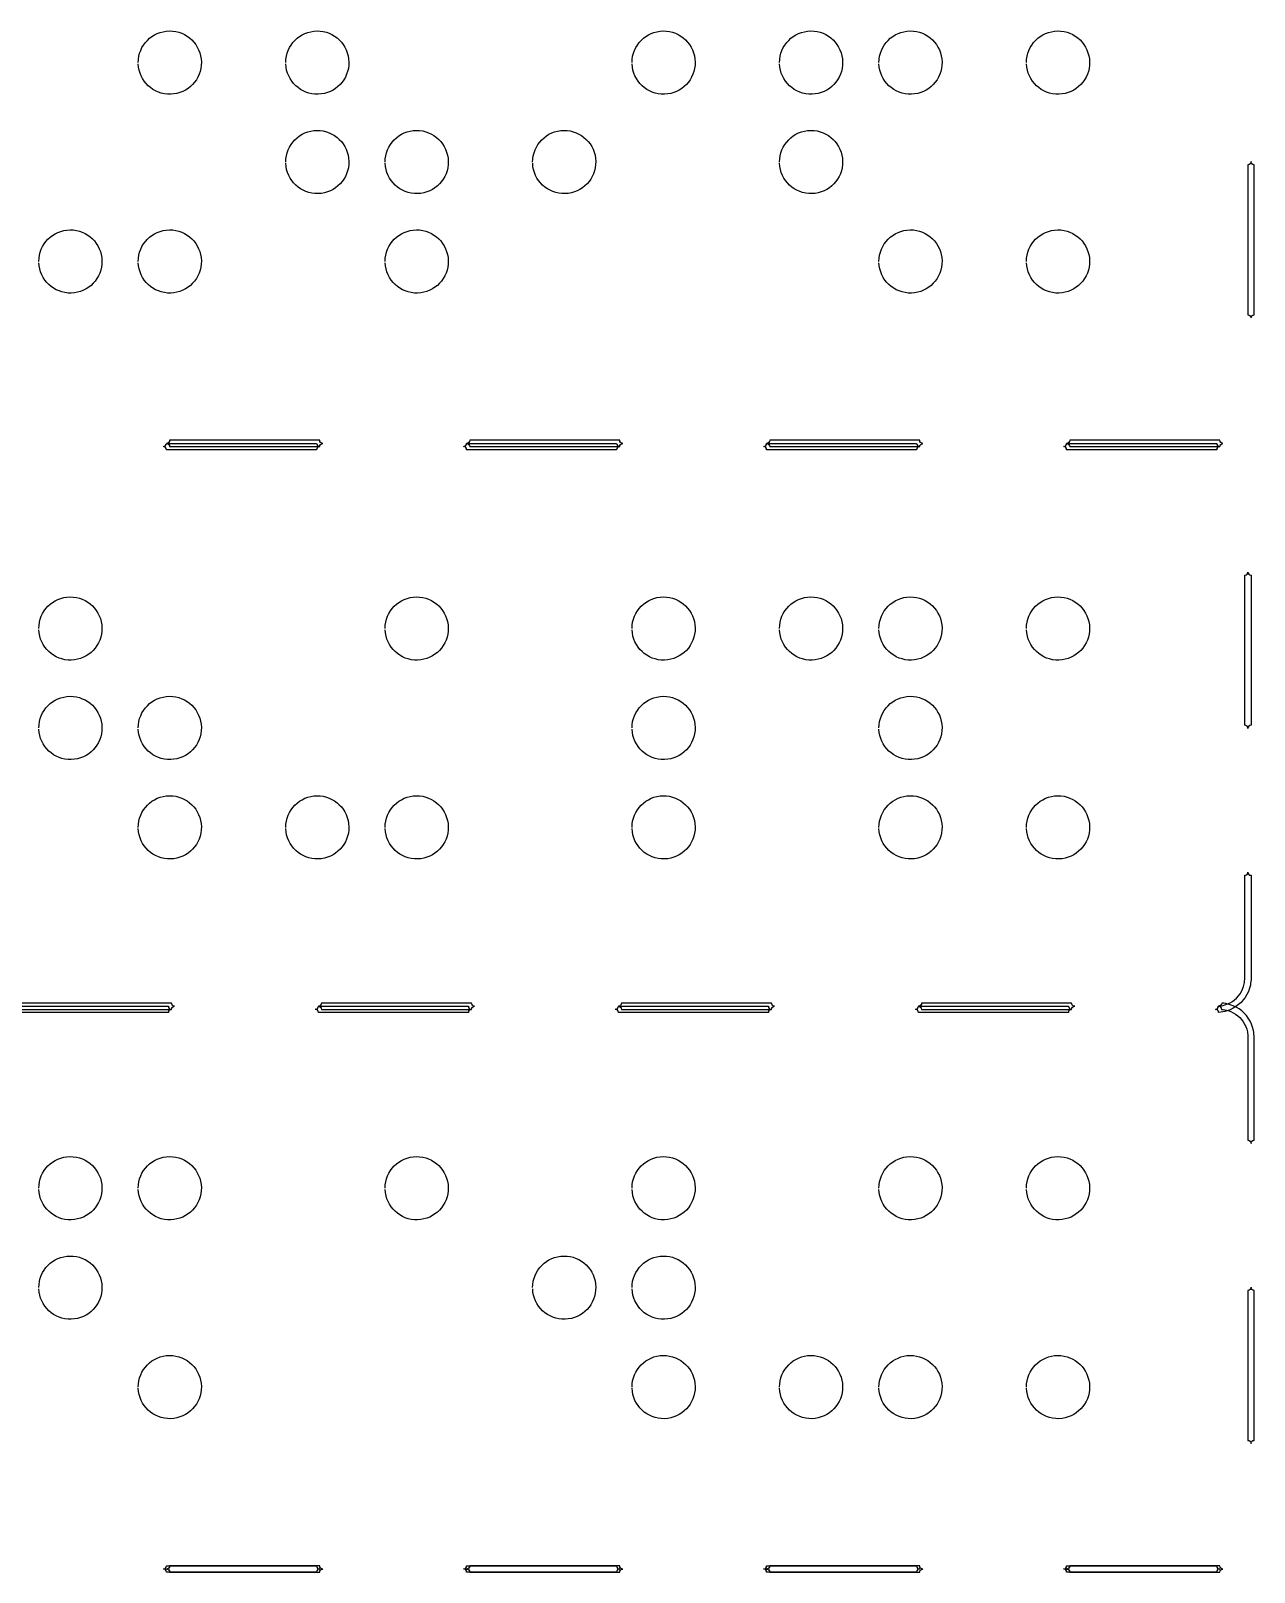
# Model space of a CAD drawing. Extents: x 0 to 120, y 0 to 230.
# Drawn here: x 37.16 to 76.3, y 120.2 to 169.49 of the extents above; entities that cross this region are included whole.
import ezdxf

# ---------------------------------------------------------------- set-up
doc = ezdxf.new("R2010")
doc.units = 0
doc.layers.add('Camada_1', color=7, linetype='CONTINUOUS')

msp = doc.modelspace()

# ---------------------------------------------------------------- linework, layer by layer
at = {"layer": 'Camada_1', "color": 7}
for points in [[(76.099609, 165.211356), (76.099609, 160.412526)], [(76.300781, 160.412526), (76.300781, 165.211356)], [(41.500012, 156.299576), (46.300793, 156.299576)], [(46.40039, 156.398846), (41.599609, 156.398846)], [(51.101574, 156.299576), (55.900402, 156.299576)], [(55.999999, 156.398846), (51.201171, 156.398846)], [(60.701184, 156.299576), (65.500012, 156.299576)], [(65.599609, 156.398846), (60.800781, 156.398846)], [(70.300793, 156.299576), (75.101574, 156.299576)], [(75.201171, 156.398846), (70.40039, 156.398846)], [(46.300793, 156.098416), (41.500012, 156.098416)], [(41.599609, 156.197686), (46.40039, 156.197686)], [(55.900402, 156.098416), (51.101574, 156.098416)], [(51.201171, 156.197686), (55.999999, 156.197686)], [(65.500012, 156.098416), (60.701184, 156.098416)], [(60.800781, 156.197686), (65.599609, 156.197686)], [(75.101574, 156.098416), (70.300793, 156.098416)], [(70.40039, 156.197686), (75.201171, 156.197686)], [(76.000012, 147.285906), (76.000012, 152.084736)], [(76.201184, 152.084736), (76.201184, 147.285906)], [(76.000004, 139.199696), (76.000004, 142.484846)], [(76.101567, 142.584446), (76.101574, 142.584736)], [(76.201184, 142.485136), (76.201184, 139.199976)], [(75.365244, 138.338596), (75.451184, 138.369796), (75.531264, 138.406896), (75.605484, 138.451796), (75.673844, 138.504496), (75.738294, 138.561096), (75.794934, 138.625596), (75.847664, 138.695896), (75.892584, 138.770096), (75.929694, 138.848196), (75.960944, 138.930196), (75.982424, 139.016096)], [(76.177744, 138.977316), (76.177744, 138.975316), (76.152354, 138.871806), (76.115244, 138.770236), (76.068374, 138.674536), (76.013684, 138.582736), (75.951184, 138.498736), (75.878914, 138.420636), (75.800784, 138.350336), (75.716804, 138.285936), (75.625004, 138.231236), (75.529304, 138.184336), (75.431644, 138.149136), (75.427744, 138.149136)], [(36.757824, 138.299576), (41.558606, 138.299576)], [(41.558606, 138.098416), (36.757824, 138.098416)], [(41.658203, 138.398856), (36.857421, 138.398856)], [(36.857421, 138.197686), (41.658203, 138.197686)], [(46.357434, 138.299576), (51.158215, 138.299576)], [(51.158215, 138.098416), (46.357434, 138.098416)], [(51.257812, 138.398856), (46.457031, 138.398856)], [(46.457031, 138.197686), (51.257812, 138.197686)], [(55.958996, 138.299576), (60.757824, 138.299576)], [(60.757824, 138.098416), (55.958996, 138.098416)], [(60.857421, 138.398856), (56.058593, 138.398856)], [(56.058593, 138.197686), (60.857421, 138.197686)], [(65.558605, 138.299576), (70.357434, 138.299576)], [(70.357434, 138.098416), (65.558605, 138.098416)], [(70.457031, 138.398856), (65.658202, 138.398856)], [(65.658202, 138.197686), (70.457031, 138.197686)], [(75.464841, 138.158656), (75.550781, 138.127456), (75.630861, 138.090356), (75.705081, 138.045456), (75.773441, 137.992756), (75.837891, 137.936156), (75.894531, 137.871656), (75.947261, 137.801356), (75.992181, 137.727156), (76.029291, 137.649056), (76.060541, 137.567056), (76.082021, 137.481156)], [(76.277341, 137.519946), (76.277341, 137.521946), (76.251951, 137.625466), (76.214841, 137.727026), (76.167971, 137.822726), (76.113281, 137.914526), (76.050781, 137.998526), (75.978511, 138.076626), (75.900381, 138.146926), (75.816401, 138.211326), (75.724601, 138.266026), (75.628901, 138.312926), (75.531241, 138.348126), (75.527341, 138.348126)], [(76.099601, 137.297566), (76.099601, 134.012406)], [(76.300781, 134.012136), (76.300781, 137.297286)], [(76.201164, 133.912806), (76.201171, 133.912536)], [(76.099609, 129.211366), (76.099609, 124.412536)], [(76.300781, 124.412536), (76.300781, 129.211366)], [(41.500012, 120.399176), (46.300793, 120.399176)], [(46.40039, 120.398856), (41.599609, 120.398856)], [(51.101574, 120.399176), (55.900402, 120.399176)], [(55.999999, 120.398856), (51.201171, 120.398856)], [(60.701184, 120.399176), (65.500012, 120.399176)], [(65.599609, 120.398856), (60.800781, 120.398856)], [(70.300793, 120.399176), (75.101574, 120.399176)], [(75.201171, 120.398856), (70.40039, 120.398856)], [(46.300793, 120.198016), (41.500012, 120.198016)], [(41.599609, 120.197686), (46.40039, 120.197686)], [(55.900402, 120.198016), (51.101574, 120.198016)], [(51.201171, 120.197686), (55.999999, 120.197686)], [(65.500012, 120.198016), (60.701184, 120.198016)], [(60.800781, 120.197686), (65.599609, 120.197686)], [(75.101574, 120.198016), (70.300793, 120.198016)], [(70.40039, 120.197686), (75.201171, 120.197686)]]:
    msp.add_lwpolyline(points, dxfattribs=at)
for points in [[(76.201171, 160.310966)], [(76.101574, 152.186296)], [(76.201171, 124.310976)]]:
    msp.add_lwpolyline(points, close=True, dxfattribs=at)
for points in [[(40.594029, 168.47809), (40.594029, 169.032957), (41.040281, 169.484234), (41.594171, 169.489495)], [(41.594171, 169.489495), (42.148061, 169.494756), (42.602774, 169.052037), (42.613278, 168.497269)], [(45.314036, 168.47809), (45.314036, 169.032957), (45.760288, 169.484234), (46.314178, 169.489495)], [(46.314178, 169.489495), (46.868068, 169.494756), (47.322781, 169.052037), (47.333285, 168.497269)], [(56.394074, 168.47809), (56.394074, 169.032957), (56.840326, 169.484234), (57.394216, 169.489495)], [(57.394216, 169.489495), (57.948106, 169.494756), (58.402819, 169.052037), (58.413323, 168.497269)], [(61.11408, 168.47809), (61.11408, 169.032957), (61.560332, 169.484234), (62.114222, 169.489495)], [(62.114222, 169.489495), (62.668112, 169.494756), (63.122825, 169.052037), (63.133329, 168.497269)], [(64.294065, 168.47809), (64.294065, 169.032957), (64.740317, 169.484234), (65.294207, 169.489495)], [(65.294207, 169.489495), (65.848097, 169.494756), (66.30281, 169.052036), (66.313314, 168.497269)], [(69.014074, 168.47809), (69.014074, 169.032957), (69.460325, 169.484234), (70.014215, 169.489495)], [(70.014215, 169.489495), (70.568105, 169.494756), (71.022818, 169.052036), (71.033322, 168.497269)], [(41.632461, 167.467048), (41.07877, 167.451267), (40.615758, 167.88527), (40.594755, 168.439739)], [(42.613278, 168.497269), (42.623781, 167.942501), (42.186152, 167.482829), (41.632461, 167.467048)], [(46.352468, 167.467048), (45.798777, 167.451267), (45.335765, 167.88527), (45.314762, 168.439739)], [(47.333285, 168.497269), (47.343788, 167.942501), (46.906159, 167.482829), (46.352468, 167.467048)], [(57.432506, 167.467048), (56.878815, 167.451267), (56.415803, 167.88527), (56.3948, 168.439739)], [(58.413323, 168.497269), (58.423826, 167.942501), (57.986197, 167.482829), (57.432506, 167.467048)], [(62.152512, 167.467048), (61.598821, 167.451267), (61.135809, 167.88527), (61.114806, 168.439739)], [(63.133329, 168.497269), (63.143832, 167.942501), (62.706203, 167.482829), (62.152512, 167.467048)], [(65.332497, 167.467048), (64.778806, 167.451267), (64.315794, 167.88527), (64.294791, 168.439739)], [(66.313314, 168.497269), (66.323817, 167.942501), (65.886188, 167.482829), (65.332497, 167.467048)], [(70.052506, 167.467048), (69.498814, 167.451267), (69.035802, 167.88527), (69.0148, 168.439739)], [(71.033322, 168.497269), (71.043825, 167.942501), (70.606197, 167.482829), (70.052506, 167.467048)], [(45.314036, 165.298089), (45.314036, 165.852957), (45.760287, 166.304234), (46.314178, 166.309495)], [(46.314178, 166.309495), (46.868068, 166.314756), (47.322782, 165.872036), (47.333285, 165.317268)], [(48.494029, 165.298089), (48.494029, 165.852956), (48.94028, 166.304234), (49.49417, 166.309495)], [(49.49417, 166.309495), (50.04806, 166.314756), (50.502774, 165.872036), (50.513277, 165.317268)], [(53.214074, 165.298089), (53.214074, 165.852956), (53.660325, 166.304234), (54.214215, 166.309495)], [(54.214215, 166.309495), (54.768105, 166.314756), (55.222819, 165.872036), (55.233322, 165.317268)], [(61.11408, 165.298089), (61.11408, 165.852957), (61.560331, 166.304234), (62.114222, 166.309495)], [(62.114222, 166.309495), (62.668112, 166.314756), (63.122826, 165.872036), (63.133329, 165.317268)], [(46.352468, 164.287048), (45.798777, 164.271267), (45.335765, 164.70527), (45.314762, 165.259738)], [(47.333285, 165.317268), (47.343788, 164.7625), (46.906159, 164.302829), (46.352468, 164.287048)], [(49.532461, 164.287048), (48.97877, 164.271267), (48.515758, 164.70527), (48.494755, 165.259738)], [(50.513277, 165.317268), (50.52378, 164.762501), (50.086152, 164.302829), (49.532461, 164.287048)], [(54.252506, 164.287048), (53.698815, 164.271267), (53.235803, 164.70527), (53.2148, 165.259738)], [(55.233322, 165.317268), (55.243825, 164.762501), (54.806197, 164.302829), (54.252506, 164.287048)], [(62.152512, 164.287048), (61.598821, 164.271267), (61.135809, 164.70527), (61.114806, 165.259738)], [(63.133329, 165.317268), (63.143832, 164.7625), (62.706203, 164.302829), (62.152512, 164.287048)], [(76.171193, 165.23995), (76.152112, 165.221236), (76.126333, 165.210938), (76.099609, 165.211356)], [(76.201171, 165.310966), (76.20107, 165.284239), (76.190274, 165.258665), (76.171193, 165.23995)], [(76.300781, 165.211356), (76.245857, 165.21157), (76.201385, 165.256042), (76.201171, 165.310966)], [(37.414037, 162.11809), (37.414037, 162.672957), (37.860288, 163.124234), (38.414178, 163.129495)], [(38.414178, 163.129495), (38.968068, 163.134756), (39.422781, 162.692037), (39.433285, 162.13727)], [(40.594029, 162.11809), (40.594029, 162.672957), (41.040281, 163.124234), (41.594171, 163.129495)], [(41.594171, 163.129495), (42.148061, 163.134756), (42.602774, 162.692037), (42.613278, 162.13727)], [(48.494029, 162.11809), (48.494029, 162.672957), (48.94028, 163.124234), (49.49417, 163.129495)], [(49.49417, 163.129495), (50.04806, 163.134756), (50.502773, 162.692037), (50.513277, 162.13727)], [(64.294065, 162.11809), (64.294065, 162.672957), (64.740317, 163.124234), (65.294207, 163.129495)], [(65.294207, 163.129495), (65.848097, 163.134756), (66.30281, 162.692037), (66.313314, 162.13727)], [(69.014074, 162.11809), (69.014074, 162.672957), (69.460325, 163.124234), (70.014215, 163.129495)], [(70.014215, 163.129495), (70.568105, 163.134756), (71.022818, 162.692037), (71.033322, 162.13727)], [(38.452468, 161.10705), (37.898778, 161.09127), (37.435766, 161.525272), (37.414763, 162.07974)], [(39.433285, 162.13727), (39.443788, 161.582502), (39.006159, 161.122831), (38.452468, 161.10705)], [(41.632461, 161.10705), (41.07877, 161.091269), (40.615758, 161.525272), (40.594755, 162.07974)], [(42.613278, 162.13727), (42.623781, 161.582502), (42.186152, 161.122831), (41.632461, 161.10705)], [(49.532461, 161.10705), (48.97877, 161.091269), (48.515758, 161.525272), (48.494755, 162.07974)], [(50.513277, 162.13727), (50.52378, 161.582503), (50.086152, 161.122831), (49.532461, 161.10705)], [(65.332497, 161.10705), (64.778806, 161.091269), (64.315794, 161.525272), (64.294791, 162.07974)], [(66.313314, 162.13727), (66.323816, 161.582503), (65.886188, 161.122831), (65.332497, 161.10705)], [(70.052506, 161.10705), (69.498815, 161.091269), (69.035803, 161.525272), (69.0148, 162.07974)], [(71.033322, 162.13727), (71.043825, 161.582503), (70.606196, 161.122831), (70.052506, 161.10705)], [(76.099609, 160.412526), (76.126673, 160.412952), (76.152754, 160.402389), (76.171893, 160.38325)], [(76.171893, 160.38325), (76.191033, 160.36411), (76.201597, 160.33803), (76.201171, 160.310966)], [(76.201171, 160.310966), (76.200754, 160.337689), (76.211052, 160.363468), (76.229766, 160.382549)], [(76.229766, 160.382549), (76.248481, 160.40163), (76.274055, 160.412425), (76.300781, 160.412526)], [(41.400402, 156.199976), (41.455322, 156.20019), (41.499793, 156.244656), (41.500012, 156.299576)], [(41.571014, 156.327263), (41.552299, 156.308182), (41.526725, 156.297387), (41.499999, 156.297286)], [(41.499999, 156.297286), (41.554919, 156.297072), (41.59939, 156.252606), (41.599609, 156.197686)], [(41.599609, 156.398846), (41.600026, 156.372123), (41.589728, 156.346344), (41.571014, 156.327263)], [(46.300793, 156.299576), (46.301012, 156.244656), (46.345483, 156.20019), (46.400403, 156.199976)], [(46.428985, 156.327263), (46.410271, 156.346344), (46.399973, 156.372123), (46.40039, 156.398846)], [(46.40039, 156.197686), (46.400609, 156.252606), (46.44508, 156.297072), (46.5, 156.297286)], [(46.5, 156.297286), (46.473274, 156.297387), (46.4477, 156.308182), (46.428985, 156.327263)], [(51.071592, 156.228567), (51.090673, 156.247279), (51.10147, 156.272851), (51.101574, 156.299576)], [(51.171893, 156.326562), (51.152754, 156.307423), (51.126673, 156.29686), (51.099609, 156.297286)], [(51.099609, 156.297286), (51.126331, 156.297704), (51.152108, 156.287408), (51.171189, 156.268695)], [(51.201171, 156.398846), (51.201597, 156.371782), (51.191033, 156.345702), (51.171893, 156.326562)], [(55.900402, 156.299576), (55.900621, 156.244656), (55.945092, 156.20019), (56.000012, 156.199976)], [(56.028594, 156.327263), (56.00988, 156.346344), (55.999582, 156.372123), (55.999999, 156.398846)], [(55.999999, 156.197686), (56.000218, 156.252606), (56.044689, 156.297072), (56.099609, 156.297286)], [(56.099609, 156.297286), (56.072883, 156.297387), (56.047309, 156.308182), (56.028594, 156.327263)], [(60.601574, 156.199976), (60.656494, 156.20019), (60.700965, 156.244656), (60.701184, 156.299576)], [(60.772186, 156.327263), (60.753471, 156.308182), (60.727897, 156.297387), (60.701171, 156.297286)], [(60.701171, 156.297286), (60.756091, 156.297072), (60.800562, 156.252606), (60.800781, 156.197686)], [(60.800781, 156.398846), (60.801198, 156.372123), (60.7909, 156.346344), (60.772186, 156.327263)], [(65.500012, 156.299576), (65.500116, 156.272851), (65.510913, 156.247279), (65.529994, 156.228567)], [(65.628887, 156.326562), (65.609747, 156.345702), (65.599183, 156.371782), (65.599609, 156.398846)], [(65.701171, 156.297286), (65.674107, 156.29686), (65.648026, 156.307423), (65.628887, 156.326562)], [(65.629591, 156.268695), (65.648672, 156.287408), (65.674449, 156.297704), (65.701171, 156.297286)], [(70.201183, 156.199976), (70.256103, 156.20019), (70.300574, 156.244656), (70.300793, 156.299576)], [(70.371795, 156.327263), (70.35308, 156.308182), (70.327506, 156.297387), (70.30078, 156.297286)], [(70.30078, 156.297286), (70.3557, 156.297072), (70.400171, 156.252606), (70.40039, 156.197686)], [(70.40039, 156.398846), (70.400807, 156.372123), (70.390509, 156.346344), (70.371795, 156.327263)], [(75.101574, 156.299576), (75.101793, 156.244656), (75.146264, 156.20019), (75.201184, 156.199976)], [(75.229766, 156.327263), (75.211052, 156.346344), (75.200754, 156.372123), (75.201171, 156.398846)], [(75.201171, 156.197686), (75.20139, 156.252606), (75.245861, 156.297072), (75.300781, 156.297286)], [(75.300781, 156.297286), (75.274055, 156.297387), (75.248481, 156.308182), (75.229766, 156.327263)], [(41.471417, 156.169999), (41.452702, 156.18908), (41.427128, 156.199875), (41.400402, 156.199976)], [(41.500012, 156.098416), (41.500429, 156.125139), (41.490131, 156.150918), (41.471417, 156.169999)], [(46.329388, 156.169999), (46.310674, 156.150918), (46.300376, 156.125139), (46.300793, 156.098416)], [(46.400403, 156.199976), (46.373677, 156.199875), (46.348103, 156.18908), (46.329388, 156.169999)], [(51.000012, 156.199976), (51.026734, 156.199558), (51.052511, 156.209854), (51.071592, 156.228567)], [(51.072296, 156.1707), (51.053157, 156.189839), (51.027076, 156.200402), (51.000012, 156.199976)], [(51.101574, 156.098416), (51.102, 156.12548), (51.091436, 156.15156), (51.072296, 156.1707)], [(51.171189, 156.268695), (51.19027, 156.249983), (51.201067, 156.224411), (51.201171, 156.197686)], [(55.928997, 156.169999), (55.910283, 156.150918), (55.899985, 156.125139), (55.900402, 156.098416)], [(56.000012, 156.199976), (55.973286, 156.199875), (55.947712, 156.18908), (55.928997, 156.169999)], [(60.672589, 156.169999), (60.653874, 156.18908), (60.6283, 156.199875), (60.601574, 156.199976)], [(60.701184, 156.098416), (60.701601, 156.125139), (60.691303, 156.150918), (60.672589, 156.169999)], [(65.52929, 156.1707), (65.51015, 156.15156), (65.499586, 156.12548), (65.500012, 156.098416)], [(65.601574, 156.199976), (65.57451, 156.200402), (65.548429, 156.189839), (65.52929, 156.1707)], [(65.529994, 156.228567), (65.549075, 156.209854), (65.574852, 156.199558), (65.601574, 156.199976)], [(65.599609, 156.197686), (65.599713, 156.224411), (65.61051, 156.249983), (65.629591, 156.268695)], [(70.272198, 156.169999), (70.253483, 156.18908), (70.227909, 156.199875), (70.201183, 156.199976)], [(70.300793, 156.098416), (70.30121, 156.125139), (70.290912, 156.150918), (70.272198, 156.169999)], [(75.130169, 156.169999), (75.111455, 156.150918), (75.101157, 156.125139), (75.101574, 156.098416)], [(75.201184, 156.199976), (75.174458, 156.199875), (75.148884, 156.18908), (75.130169, 156.169999)], [(76.000012, 152.084736), (76.027076, 152.08431), (76.053157, 152.094873), (76.072296, 152.114012)], [(76.072296, 152.114012), (76.091436, 152.133152), (76.102, 152.159232), (76.101574, 152.186296)], [(76.101574, 152.186296), (76.101157, 152.159573), (76.111455, 152.133794), (76.130169, 152.114713)], [(76.130169, 152.114713), (76.148884, 152.095632), (76.174458, 152.084837), (76.201184, 152.084736)], [(37.414037, 150.37855), (37.41404, 150.933415), (37.86029, 151.384689), (38.414178, 151.38995)], [(38.414178, 151.38995), (38.968066, 151.395211), (39.422778, 150.952495), (39.433285, 150.39773)], [(48.494019, 150.37855), (48.494022, 150.933415), (48.940273, 151.384689), (49.494161, 151.38995)], [(49.494161, 151.38995), (50.048049, 151.395211), (50.502761, 150.952495), (50.513268, 150.39773)], [(56.394072, 150.37855), (56.394075, 150.933415), (56.840326, 151.384689), (57.394214, 151.38995)], [(57.394214, 151.38995), (57.948102, 151.395211), (58.402814, 150.952495), (58.413321, 150.39773)], [(61.114077, 150.37855), (61.11408, 150.933415), (61.560331, 151.384689), (62.114219, 151.38995)], [(62.114219, 151.38995), (62.668107, 151.395211), (63.122819, 150.952495), (63.133326, 150.39773)], [(64.294062, 150.37855), (64.294065, 150.933415), (64.740316, 151.384689), (65.294204, 151.38995)], [(65.294204, 151.38995), (65.848092, 151.395211), (66.302804, 150.952495), (66.313311, 150.39773)], [(69.014074, 150.37855), (69.014077, 150.933415), (69.460327, 151.384689), (70.014215, 151.38995)], [(70.014215, 151.38995), (70.568103, 151.395211), (71.022815, 150.952495), (71.033322, 150.39773)], [(39.433285, 150.39773), (39.443788, 149.842962), (39.006159, 149.383291), (38.452468, 149.36751)], [(50.513268, 150.39773), (50.523771, 149.842962), (50.086142, 149.383291), (49.532451, 149.36751)], [(58.413321, 150.39773), (58.423824, 149.842962), (57.986195, 149.383291), (57.432504, 149.36751)], [(63.133326, 150.39773), (63.143829, 149.842962), (62.7062, 149.383291), (62.152509, 149.36751)], [(66.313311, 150.39773), (66.323814, 149.842962), (65.886185, 149.383291), (65.332494, 149.36751)], [(71.033322, 150.39773), (71.043825, 149.842963), (70.606196, 149.383291), (70.052506, 149.36751)], [(38.452468, 149.36751), (37.898778, 149.35173), (37.435766, 149.785732), (37.414763, 150.3402)], [(49.532451, 149.36751), (48.97876, 149.351729), (48.515748, 149.785732), (48.494745, 150.3402)], [(57.432504, 149.36751), (56.878813, 149.351729), (56.415801, 149.785732), (56.394798, 150.3402)], [(62.152509, 149.36751), (61.598818, 149.351729), (61.135806, 149.785732), (61.114803, 150.3402)], [(65.332494, 149.36751), (64.778804, 149.35173), (64.315792, 149.785732), (64.294789, 150.3402)], [(70.052506, 149.36751), (69.498815, 149.351729), (69.035803, 149.785732), (69.0148, 150.3402)], [(37.414037, 147.19855), (37.41404, 147.753415), (37.86029, 148.204689), (38.414178, 148.20995)], [(38.414178, 148.20995), (38.968066, 148.215211), (39.422778, 147.772495), (39.433285, 147.21773)], [(40.594029, 147.19855), (40.594032, 147.753415), (41.040283, 148.204689), (41.594171, 148.20995)], [(41.594171, 148.20995), (42.148059, 148.215211), (42.602771, 147.772495), (42.613278, 147.21773)], [(56.394072, 147.19855), (56.394075, 147.753415), (56.840326, 148.204689), (57.394214, 148.20995)], [(57.394214, 148.20995), (57.948102, 148.215211), (58.402814, 147.772495), (58.413321, 147.21773)], [(64.294062, 147.19855), (64.294065, 147.753415), (64.740316, 148.204689), (65.294204, 148.20995)], [(65.294204, 148.20995), (65.848092, 148.215211), (66.302804, 147.772495), (66.313311, 147.21773)], [(38.452468, 146.18751), (37.898778, 146.17173), (37.435766, 146.605732), (37.414763, 147.1602)], [(39.433285, 147.21773), (39.443788, 146.662962), (39.006159, 146.203291), (38.452468, 146.18751)], [(41.632461, 146.18751), (41.07877, 146.171729), (40.615758, 146.605732), (40.594755, 147.1602)], [(42.613278, 147.21773), (42.623781, 146.662962), (42.186152, 146.203291), (41.632461, 146.18751)], [(57.432504, 146.18751), (56.878813, 146.171729), (56.415801, 146.605732), (56.394798, 147.1602)], [(58.413321, 147.21773), (58.423824, 146.662962), (57.986195, 146.203291), (57.432504, 146.18751)], [(65.332494, 146.18751), (64.778804, 146.17173), (64.315792, 146.605732), (64.294789, 147.1602)], [(66.313311, 147.21773), (66.323814, 146.662962), (65.886185, 146.203291), (65.332494, 146.18751)], [(76.071592, 147.257315), (76.052511, 147.276028), (76.026734, 147.286324), (76.000012, 147.285906)], [(76.101574, 147.186306), (76.10147, 147.213031), (76.090673, 147.238603), (76.071592, 147.257315)], [(76.201184, 147.285906), (76.146264, 147.285692), (76.101793, 147.241226), (76.101574, 147.186306)], [(40.594029, 144.01855), (40.594032, 144.573415), (41.040283, 145.024689), (41.594171, 145.02995)], [(41.594171, 145.02995), (42.148059, 145.035211), (42.602771, 144.592495), (42.613278, 144.03773)], [(45.314027, 144.01855), (45.31403, 144.573415), (45.76028, 145.024689), (46.314168, 145.02995)], [(46.314168, 145.02995), (46.868056, 145.035211), (47.322768, 144.592495), (47.333275, 144.03773)], [(48.494019, 144.01855), (48.494022, 144.573415), (48.940273, 145.024689), (49.494161, 145.02995)], [(49.494161, 145.02995), (50.048049, 145.035211), (50.502761, 144.592495), (50.513268, 144.03773)], [(56.394072, 144.01855), (56.394075, 144.573415), (56.840326, 145.024689), (57.394214, 145.02995)], [(57.394214, 145.02995), (57.948102, 145.035211), (58.402814, 144.592495), (58.413321, 144.03773)], [(64.294062, 144.01855), (64.294065, 144.573415), (64.740316, 145.024689), (65.294204, 145.02995)], [(65.294204, 145.02995), (65.848092, 145.035211), (66.302804, 144.592495), (66.313311, 144.03773)], [(69.014074, 144.01855), (69.014077, 144.573415), (69.460327, 145.024689), (70.014215, 145.02995)], [(70.014215, 145.02995), (70.568103, 145.035211), (71.022815, 144.592495), (71.033322, 144.03773)], [(41.632461, 143.00751), (41.07877, 142.991729), (40.615758, 143.425732), (40.594755, 143.9802)], [(42.613278, 144.03773), (42.623781, 143.482962), (42.186152, 143.023291), (41.632461, 143.00751)], [(46.352459, 143.00751), (45.798768, 142.991729), (45.335756, 143.425732), (45.314753, 143.9802)], [(47.333275, 144.03773), (47.343778, 143.482963), (46.90615, 143.023291), (46.352459, 143.00751)], [(49.532451, 143.00751), (48.97876, 142.991729), (48.515748, 143.425732), (48.494745, 143.9802)], [(50.513268, 144.03773), (50.523771, 143.482962), (50.086142, 143.023291), (49.532451, 143.00751)], [(57.432504, 143.00751), (56.878813, 142.991729), (56.415801, 143.425732), (56.394798, 143.9802)], [(58.413321, 144.03773), (58.423824, 143.482962), (57.986195, 143.023291), (57.432504, 143.00751)], [(65.332494, 143.00751), (64.778804, 142.99173), (64.315792, 143.425732), (64.294789, 143.9802)], [(66.313311, 144.03773), (66.323814, 143.482962), (65.886185, 143.023291), (65.332494, 143.00751)], [(70.052506, 143.00751), (69.498815, 142.991729), (69.035803, 143.425732), (69.0148, 143.9802)], [(71.033322, 144.03773), (71.043825, 143.482963), (70.606196, 143.023291), (70.052506, 143.00751)], [(76.000004, 142.484846), (76.026726, 142.484428), (76.052504, 142.494724), (76.071585, 142.513436)], [(76.071585, 142.513436), (76.090666, 142.532149), (76.101463, 142.557721), (76.101567, 142.584446)], [(76.101574, 142.584736), (76.101793, 142.529816), (76.146264, 142.48535), (76.201184, 142.485136)], [(75.982424, 139.016096), (75.994594, 139.075796), (76.000014, 139.138516), (76.000004, 139.199696)], [(76.201184, 139.199976), (76.201194, 139.125576), (76.192684, 139.050446), (76.177744, 138.977316)], [(41.587201, 138.169999), (41.568487, 138.150918), (41.558189, 138.125139), (41.558606, 138.098416)], [(41.558606, 138.299576), (41.558825, 138.244656), (41.603296, 138.20019), (41.658216, 138.199976)], [(41.658216, 138.199976), (41.63149, 138.199875), (41.605916, 138.18908), (41.587201, 138.169999)], [(41.686794, 138.327267), (41.66808, 138.34635), (41.657783, 138.372131), (41.658203, 138.398856)], [(41.658203, 138.197686), (41.658422, 138.252606), (41.702893, 138.297072), (41.757813, 138.297286)], [(41.757813, 138.297286), (41.731085, 138.297387), (41.705509, 138.308184), (41.686794, 138.327267)], [(46.257824, 138.199976), (46.312744, 138.20019), (46.357215, 138.244656), (46.357434, 138.299576)], [(46.328839, 138.169999), (46.310124, 138.18908), (46.28455, 138.199875), (46.257824, 138.199976)], [(46.357434, 138.098416), (46.357851, 138.125139), (46.347553, 138.150918), (46.328839, 138.169999)], [(46.42844, 138.327267), (46.409725, 138.308184), (46.384149, 138.297387), (46.357421, 138.297286)], [(46.357421, 138.297286), (46.412341, 138.297072), (46.456812, 138.252606), (46.457031, 138.197686)], [(46.457031, 138.398856), (46.457451, 138.372131), (46.447154, 138.34635), (46.42844, 138.327267)], [(51.18681, 138.169999), (51.168096, 138.150918), (51.157798, 138.125139), (51.158215, 138.098416)], [(51.158215, 138.299576), (51.158434, 138.244656), (51.202905, 138.20019), (51.257825, 138.199976)], [(51.257825, 138.199976), (51.231099, 138.199875), (51.205525, 138.18908), (51.18681, 138.169999)], [(51.286403, 138.327267), (51.267689, 138.34635), (51.257392, 138.372131), (51.257812, 138.398856)], [(51.257812, 138.197686), (51.258031, 138.252606), (51.302502, 138.297072), (51.357422, 138.297286)], [(51.357422, 138.297286), (51.330694, 138.297387), (51.305118, 138.308184), (51.286403, 138.327267)], [(55.857434, 138.199976), (55.884156, 138.199558), (55.909933, 138.209854), (55.929014, 138.228567)], [(55.929718, 138.1707), (55.910579, 138.189839), (55.884498, 138.200402), (55.857434, 138.199976)], [(55.929014, 138.228567), (55.948095, 138.247279), (55.958892, 138.272851), (55.958996, 138.299576)], [(55.958996, 138.098416), (55.959422, 138.12548), (55.948858, 138.15156), (55.929718, 138.1707)], [(56.029319, 138.326566), (56.010179, 138.307424), (55.984097, 138.29686), (55.957031, 138.297286)], [(55.957031, 138.297286), (55.983753, 138.297704), (56.00953, 138.287408), (56.028611, 138.268695)], [(56.028611, 138.268695), (56.047692, 138.249983), (56.058489, 138.224411), (56.058593, 138.197686)], [(56.058593, 138.398856), (56.059021, 138.37179), (56.048459, 138.345707), (56.029319, 138.326566)], [(60.786419, 138.169999), (60.767705, 138.150918), (60.757407, 138.125139), (60.757824, 138.098416)], [(60.757824, 138.299576), (60.758043, 138.244656), (60.802514, 138.20019), (60.857434, 138.199976)], [(60.857434, 138.199976), (60.830708, 138.199875), (60.805134, 138.18908), (60.786419, 138.169999)], [(60.886012, 138.327267), (60.867298, 138.34635), (60.857001, 138.372131), (60.857421, 138.398856)], [(60.857421, 138.197686), (60.85764, 138.252606), (60.902111, 138.297072), (60.957031, 138.297286)], [(60.957031, 138.297286), (60.930303, 138.297387), (60.904727, 138.308184), (60.886012, 138.327267)], [(65.458995, 138.199976), (65.513915, 138.20019), (65.558386, 138.244656), (65.558605, 138.299576)], [(65.53001, 138.169999), (65.511295, 138.18908), (65.485721, 138.199875), (65.458995, 138.199976)], [(65.558605, 138.098416), (65.559022, 138.125139), (65.548724, 138.150918), (65.53001, 138.169999)], [(65.629611, 138.327267), (65.610896, 138.308184), (65.58532, 138.297387), (65.558592, 138.297286)], [(65.558592, 138.297286), (65.613512, 138.297072), (65.657983, 138.252606), (65.658202, 138.197686)], [(65.658202, 138.398856), (65.658622, 138.372131), (65.648325, 138.34635), (65.629611, 138.327267)], [(70.386712, 138.1707), (70.367572, 138.15156), (70.357008, 138.12548), (70.357434, 138.098416)], [(70.357434, 138.299576), (70.357538, 138.272851), (70.368335, 138.247279), (70.387416, 138.228567)], [(70.458996, 138.199976), (70.431932, 138.200402), (70.405851, 138.189839), (70.386712, 138.1707)], [(70.387416, 138.228567), (70.406497, 138.209854), (70.432274, 138.199558), (70.458996, 138.199976)], [(70.486305, 138.326566), (70.467165, 138.345707), (70.456603, 138.37179), (70.457031, 138.398856)], [(70.457031, 138.197686), (70.457135, 138.224411), (70.467932, 138.249983), (70.487013, 138.268695)], [(70.558593, 138.297286), (70.531527, 138.29686), (70.505445, 138.307424), (70.486305, 138.326566)], [(70.487013, 138.268695), (70.506094, 138.287408), (70.531871, 138.297704), (70.558593, 138.297286)], [(75.058604, 138.196036), (75.113556, 138.199389), (75.155462, 138.246529), (75.152354, 138.301496)], [(75.131356, 138.170247), (75.111534, 138.188233), (75.085329, 138.197523), (75.058604, 138.196036)], [(75.164072, 138.100336), (75.162962, 138.127079), (75.151178, 138.152261), (75.131356, 138.170247)], [(75.152354, 138.301496), (75.224054, 138.305496), (75.295954, 138.317596), (75.365244, 138.338596)], [(75.230953, 138.327015), (75.211131, 138.309029), (75.184926, 138.299739), (75.158201, 138.301226)], [(75.158201, 138.301226), (75.213157, 138.297873), (75.255065, 138.250727), (75.251951, 138.195756)], [(75.427744, 138.149136), (75.342074, 138.122736), (75.254199, 138.105036), (75.164072, 138.100336)], [(75.263669, 138.396926), (75.262559, 138.370183), (75.250775, 138.345001), (75.230953, 138.327015)], [(75.251951, 138.195756), (75.323651, 138.191756), (75.395551, 138.179656), (75.464841, 138.158656)], [(75.527341, 138.348126), (75.441671, 138.374526), (75.353796, 138.392226), (75.263669, 138.396926)], [(76.082021, 137.481156), (76.094191, 137.421456), (76.099611, 137.358736), (76.099601, 137.297566)], [(76.300781, 137.297286), (76.300791, 137.371686), (76.292281, 137.446816), (76.277341, 137.519946)], [(76.099601, 134.012406), (76.126323, 134.012824), (76.152101, 134.002528), (76.171182, 133.983816)], [(76.171182, 133.983816), (76.190263, 133.965103), (76.20106, 133.939531), (76.201164, 133.912806)], [(76.201171, 133.912536), (76.20139, 133.967456), (76.245861, 134.011922), (76.300781, 134.012136)], [(37.414086, 132.4783), (37.414089, 133.033165), (37.86034, 133.484439), (38.414228, 133.4897)], [(38.414228, 133.4897), (38.968116, 133.494961), (39.422828, 133.052245), (39.433335, 132.49748)], [(40.594071, 132.4783), (40.594074, 133.033165), (41.040325, 133.484439), (41.594213, 133.4897)], [(41.594213, 133.4897), (42.148101, 133.494961), (42.602813, 133.052245), (42.61332, 132.49748)], [(48.494078, 132.4783), (48.494081, 133.033165), (48.940332, 133.484439), (49.49422, 133.4897)], [(49.49422, 133.4897), (50.048108, 133.494961), (50.50282, 133.052245), (50.513327, 132.49748)], [(56.39403, 132.4783), (56.394033, 133.033165), (56.840284, 133.484439), (57.394172, 133.4897)], [(57.394172, 133.4897), (57.94806, 133.494961), (58.402772, 133.052245), (58.413279, 132.49748)], [(64.29403, 132.4783), (64.294033, 133.033165), (64.740283, 133.484439), (65.294171, 133.4897)], [(65.294171, 133.4897), (65.848059, 133.494961), (66.302772, 133.052245), (66.313278, 132.49748)], [(69.014074, 132.4783), (69.014077, 133.033165), (69.460327, 133.484439), (70.014215, 133.4897)], [(70.014215, 133.4897), (70.568103, 133.494961), (71.022815, 133.052245), (71.033322, 132.49748)], [(38.452518, 131.46726), (37.898827, 131.451479), (37.435815, 131.885482), (37.414812, 132.43995)], [(39.433335, 132.49748), (39.443838, 131.942712), (39.006209, 131.483041), (38.452518, 131.46726)], [(41.632503, 131.46726), (41.078812, 131.451479), (40.6158, 131.885482), (40.594797, 132.43995)], [(42.61332, 132.49748), (42.623823, 131.942712), (42.186194, 131.483041), (41.632503, 131.46726)], [(49.53251, 131.46726), (48.97882, 131.45148), (48.515808, 131.885482), (48.494805, 132.43995)], [(50.513327, 132.49748), (50.52383, 131.942712), (50.086201, 131.483041), (49.53251, 131.46726)], [(57.432462, 131.46726), (56.878771, 131.451479), (56.415759, 131.885482), (56.394756, 132.43995)], [(58.413279, 132.49748), (58.423782, 131.942712), (57.986153, 131.483041), (57.432462, 131.46726)], [(65.332462, 131.46726), (64.778771, 131.451479), (64.315759, 131.885482), (64.294756, 132.43995)], [(66.313278, 132.49748), (66.323781, 131.942713), (65.886153, 131.483041), (65.332462, 131.46726)], [(70.052506, 131.46726), (69.498815, 131.451479), (69.035803, 131.885482), (69.0148, 132.43995)], [(71.033322, 132.49748), (71.043825, 131.942713), (70.606196, 131.483041), (70.052506, 131.46726)], [(37.414086, 129.29831), (37.414089, 129.853175), (37.86034, 130.304449), (38.414228, 130.30971)], [(38.414228, 130.30971), (38.968116, 130.314971), (39.422828, 129.872255), (39.433335, 129.31749)], [(53.214038, 129.29831), (53.214041, 129.853175), (53.660291, 130.304449), (54.214179, 130.30971)], [(54.214179, 130.30971), (54.768067, 130.314971), (55.222779, 129.872255), (55.233286, 129.31749)], [(56.39403, 129.29831), (56.394033, 129.853175), (56.840284, 130.304449), (57.394172, 130.30971)], [(57.394172, 130.30971), (57.94806, 130.314971), (58.402772, 129.872255), (58.413279, 129.31749)], [(38.452518, 128.28726), (37.898823, 128.271479), (37.43581, 128.705488), (37.414812, 129.25996)], [(39.433335, 129.31749), (39.443843, 128.762719), (39.006213, 128.303041), (38.452518, 128.28726)], [(54.25247, 128.28726), (53.698775, 128.271479), (53.235762, 128.705488), (53.214764, 129.25996)], [(55.233286, 129.31749), (55.243794, 128.762719), (54.806164, 128.303041), (54.25247, 128.28726)], [(57.432462, 128.28726), (56.878767, 128.271479), (56.415754, 128.705488), (56.394756, 129.25996)], [(58.413279, 129.31749), (58.423787, 128.762719), (57.986157, 128.303041), (57.432462, 128.28726)], [(76.171189, 129.239957), (76.152108, 129.221244), (76.126331, 129.210948), (76.099609, 129.211366)], [(76.201171, 129.310966), (76.201067, 129.284241), (76.19027, 129.258669), (76.171189, 129.239957)], [(76.300781, 129.211366), (76.245861, 129.21158), (76.20139, 129.256046), (76.201171, 129.310966)], [(40.594071, 126.1183), (40.594074, 126.673165), (41.040325, 127.124439), (41.594213, 127.1297)], [(41.594213, 127.1297), (42.148101, 127.134961), (42.602813, 126.692245), (42.61332, 126.13748)], [(56.39403, 126.1183), (56.394033, 126.673165), (56.840284, 127.124439), (57.394172, 127.1297)], [(57.394172, 127.1297), (57.94806, 127.134961), (58.402772, 126.692245), (58.413279, 126.13748)], [(61.114037, 126.1183), (61.11404, 126.673165), (61.560291, 127.124439), (62.114179, 127.1297)], [(62.114179, 127.1297), (62.668067, 127.134961), (63.122779, 126.692245), (63.133286, 126.13748)], [(64.29403, 126.1183), (64.294033, 126.673165), (64.740283, 127.124439), (65.294171, 127.1297)], [(65.294171, 127.1297), (65.848059, 127.134961), (66.302772, 126.692245), (66.313278, 126.13748)], [(69.014074, 126.1183), (69.014077, 126.673165), (69.460327, 127.124439), (70.014215, 127.1297)], [(70.014215, 127.1297), (70.568103, 127.134961), (71.022815, 126.692245), (71.033322, 126.13748)], [(41.632503, 125.10726), (41.078812, 125.091479), (40.6158, 125.525482), (40.594797, 126.07995)], [(42.61332, 126.13748), (42.623823, 125.582712), (42.186194, 125.123041), (41.632503, 125.10726)], [(57.432462, 125.10726), (56.878771, 125.091479), (56.415759, 125.525482), (56.394756, 126.07995)], [(58.413279, 126.13748), (58.423782, 125.582712), (57.986153, 125.123041), (57.432462, 125.10726)], [(62.152469, 125.10726), (61.598778, 125.091479), (61.135766, 125.525482), (61.114763, 126.07995)], [(63.133286, 126.13748), (63.143789, 125.582712), (62.70616, 125.123041), (62.152469, 125.10726)], [(65.332462, 125.10726), (64.778771, 125.091479), (64.315759, 125.525482), (64.294756, 126.07995)], [(66.313278, 126.13748), (66.323781, 125.582713), (65.886153, 125.123041), (65.332462, 125.10726)], [(70.052506, 125.10726), (69.498815, 125.091479), (69.035803, 125.525482), (69.0148, 126.07995)], [(71.033322, 126.13748), (71.043825, 125.582713), (70.606196, 125.123041), (70.052506, 125.10726)], [(76.099609, 124.412536), (76.126673, 124.412962), (76.152754, 124.402399), (76.171893, 124.38326)], [(76.171893, 124.38326), (76.191033, 124.36412), (76.201597, 124.33804), (76.201171, 124.310976)], [(76.201171, 124.310976), (76.200754, 124.337699), (76.211052, 124.363478), (76.229766, 124.382559)], [(76.229766, 124.382559), (76.248481, 124.40164), (76.274055, 124.412435), (76.300781, 124.412536)], [(41.400402, 120.299576), (41.455322, 120.29979), (41.499793, 120.344256), (41.500012, 120.399176)], [(41.471417, 120.269599), (41.452702, 120.28868), (41.427128, 120.299475), (41.400402, 120.299576)], [(41.571018, 120.327267), (41.552303, 120.308184), (41.526727, 120.297387), (41.499999, 120.297286)], [(41.499999, 120.297286), (41.554919, 120.297072), (41.59939, 120.252606), (41.599609, 120.197686)], [(41.599609, 120.398856), (41.600029, 120.372131), (41.589732, 120.34635), (41.571018, 120.327267)], [(46.300793, 120.399176), (46.301012, 120.344256), (46.345483, 120.29979), (46.400403, 120.299576)], [(46.400403, 120.299576), (46.373677, 120.299475), (46.348103, 120.28868), (46.329388, 120.269599)], [(46.428981, 120.327267), (46.410267, 120.34635), (46.39997, 120.372131), (46.40039, 120.398856)], [(46.40039, 120.197686), (46.400609, 120.252606), (46.44508, 120.297072), (46.5, 120.297286)], [(46.5, 120.297286), (46.473272, 120.297387), (46.447696, 120.308184), (46.428981, 120.327267)], [(51.000012, 120.299576), (51.026734, 120.299158), (51.052511, 120.309454), (51.071592, 120.328167)], [(51.072296, 120.2703), (51.053157, 120.289439), (51.027076, 120.300002), (51.000012, 120.299576)], [(51.071592, 120.328167), (51.090673, 120.346879), (51.10147, 120.372451), (51.101574, 120.399176)], [(51.171897, 120.326566), (51.152757, 120.307424), (51.126675, 120.29686), (51.099609, 120.297286)], [(51.099609, 120.297286), (51.126331, 120.297704), (51.152108, 120.287408), (51.171189, 120.268695)], [(51.201171, 120.398856), (51.201599, 120.37179), (51.191037, 120.345707), (51.171897, 120.326566)], [(55.900402, 120.399176), (55.900621, 120.344256), (55.945092, 120.29979), (56.000012, 120.299576)], [(56.000012, 120.299576), (55.973286, 120.299475), (55.947712, 120.28868), (55.928997, 120.269599)], [(56.02859, 120.327267), (56.009876, 120.34635), (55.999579, 120.372131), (55.999999, 120.398856)], [(55.999999, 120.197686), (56.000218, 120.252606), (56.044689, 120.297072), (56.099609, 120.297286)], [(56.099609, 120.297286), (56.072881, 120.297387), (56.047305, 120.308184), (56.02859, 120.327267)], [(60.601574, 120.299576), (60.656494, 120.29979), (60.700965, 120.344256), (60.701184, 120.399176)], [(60.672589, 120.269599), (60.653874, 120.28868), (60.6283, 120.299475), (60.601574, 120.299576)], [(60.77219, 120.327267), (60.753475, 120.308184), (60.727899, 120.297387), (60.701171, 120.297286)], [(60.701171, 120.297286), (60.756091, 120.297072), (60.800562, 120.252606), (60.800781, 120.197686)], [(60.800781, 120.398856), (60.801201, 120.372131), (60.790904, 120.34635), (60.77219, 120.327267)], [(65.500012, 120.399176), (65.500116, 120.372451), (65.510913, 120.346879), (65.529994, 120.328167)], [(65.601574, 120.299576), (65.57451, 120.300002), (65.548429, 120.289439), (65.52929, 120.2703)], [(65.529994, 120.328167), (65.549075, 120.309454), (65.574852, 120.299158), (65.601574, 120.299576)], [(65.628883, 120.326566), (65.609743, 120.345707), (65.599181, 120.37179), (65.599609, 120.398856)], [(65.701171, 120.297286), (65.674105, 120.29686), (65.648023, 120.307424), (65.628883, 120.326566)], [(65.629591, 120.268695), (65.648672, 120.287408), (65.674449, 120.297704), (65.701171, 120.297286)], [(70.201183, 120.299576), (70.256103, 120.29979), (70.300574, 120.344256), (70.300793, 120.399176)], [(70.272198, 120.269599), (70.253483, 120.28868), (70.227909, 120.299475), (70.201183, 120.299576)], [(70.371799, 120.327267), (70.353084, 120.308184), (70.327508, 120.297387), (70.30078, 120.297286)], [(70.30078, 120.297286), (70.3557, 120.297072), (70.400171, 120.252606), (70.40039, 120.197686)], [(70.40039, 120.398856), (70.40081, 120.372131), (70.390513, 120.34635), (70.371799, 120.327267)], [(75.101574, 120.399176), (75.101793, 120.344256), (75.146264, 120.29979), (75.201184, 120.299576)], [(75.201184, 120.299576), (75.174458, 120.299475), (75.148884, 120.28868), (75.130169, 120.269599)], [(75.229762, 120.327267), (75.211048, 120.34635), (75.200751, 120.372131), (75.201171, 120.398856)], [(75.201171, 120.197686), (75.20139, 120.252606), (75.245861, 120.297072), (75.300781, 120.297286)], [(75.300781, 120.297286), (75.274053, 120.297387), (75.248477, 120.308184), (75.229762, 120.327267)], [(41.500012, 120.198016), (41.500429, 120.224739), (41.490131, 120.250518), (41.471417, 120.269599)], [(46.329388, 120.269599), (46.310674, 120.250518), (46.300376, 120.224739), (46.300793, 120.198016)], [(51.101574, 120.198016), (51.102, 120.22508), (51.091436, 120.25116), (51.072296, 120.2703)], [(51.171189, 120.268695), (51.19027, 120.249983), (51.201067, 120.224411), (51.201171, 120.197686)], [(55.928997, 120.269599), (55.910283, 120.250518), (55.899985, 120.224739), (55.900402, 120.198016)], [(60.701184, 120.198016), (60.701601, 120.224739), (60.691303, 120.250518), (60.672589, 120.269599)], [(65.52929, 120.2703), (65.51015, 120.25116), (65.499586, 120.22508), (65.500012, 120.198016)], [(65.599609, 120.197686), (65.599713, 120.224411), (65.61051, 120.249983), (65.629591, 120.268695)], [(70.300793, 120.198016), (70.30121, 120.224739), (70.290912, 120.250518), (70.272198, 120.269599)], [(75.130169, 120.269599), (75.111455, 120.250518), (75.101157, 120.224739), (75.101574, 120.198016)]]:
    msp.add_open_spline(points, degree=3, dxfattribs=at)

doc.saveas('drawing.dxf')
